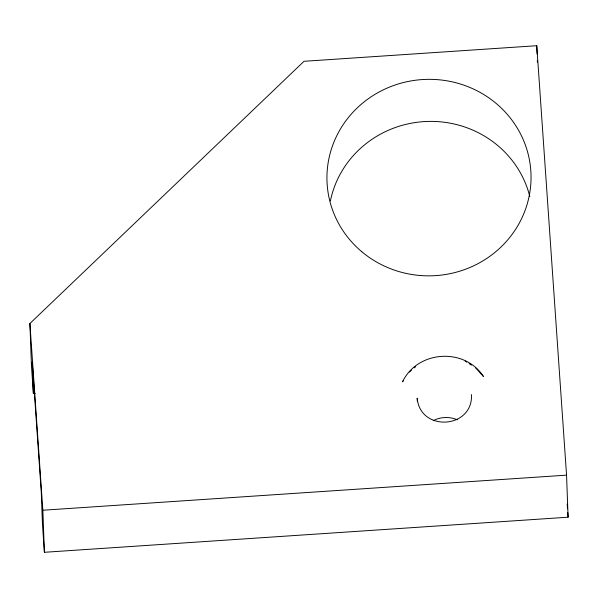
<?xml version="1.0" encoding="UTF-8"?>
<svg xmlns="http://www.w3.org/2000/svg" width="598" height="598" viewBox="0 0 598 598"><rect width="100%" height="100%" fill="white"/><g stroke="black" fill="none" stroke-linecap="round" stroke-linejoin="round"><path stroke-width="0.9" d="M471.501 394.568C473.168 428.871 420.215 432.324 417.187 398.208L417.292 400.989M403.321 380.649L402.521 381.868C417.382 350.406 464.549 347.236 483.438 376.448L475.365 367.628M33.383 393.581L31.44 365.58L29.9 323.518L304.001 61.302L536.757 45.71L566.56 475.148L568.1 517.203L44.401 552.29L42.458 524.282L41.299 492.737L32.232 362.044L33.383 393.581L35.245 393.462M409.294 372.061L411.417 370.259M414.242 367.86L415.655 366.664M44.401 552.29L42.854 510.229L566.56 475.148M465.192 361.132L466.761 362.134M469.109 363.629L471.456 365.131M567.196 504.159L567.517 508.816M567.779 512.546L568.1 517.203M29.9 323.518L42.854 510.229M536.757 45.71L537.056 53.94M537.296 60.338L537.363 62.17M330.41 200.868A102.064 98.251 -2.1 0 1 428.489 121.416A102.064 98.251 -2.1 0 1 529.783 196.488M433.214 420.648A27.216 26.2 -2.1 0 1 457.291 419.796M361.797 251.728A102.064 98.251 -2.1 0 0 529.11 196.376A102.064 98.251 -2.1 0 0 396.063 84.677A102.064 98.251 -2.1 0 0 361.797 251.728"/></g></svg>
